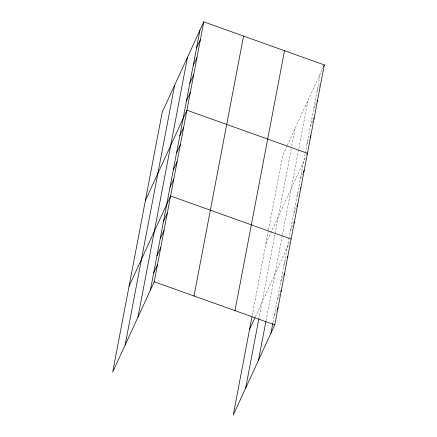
<?xml version="1.0" encoding="UTF-8"?>
<svg xmlns="http://www.w3.org/2000/svg" width="437" height="437" viewBox="0 0 437 437"><rect width="100%" height="100%" fill="white"/><g stroke="black" fill="none" stroke-linecap="round" stroke-linejoin="round"><path stroke-width="0.33" stroke-dasharray="2.19 1.64" d="M252.215 315.519L268.416 230.512M268.537 229.857L282.761 155.233L287 146.013M258.748 319.48L274.966 234.369M275.091 233.708L291.583 147.165M291.834 145.854L295.204 128.183M266.035 320.638L282.253 235.527M282.378 234.866L308.019 100.308M272.945 322.615L288.786 239.481M288.912 238.826L305.119 153.775M305.244 153.119L320.463 73.258M287.284 145.395L322.927 67.904M317.098 90.929L319.556 85.576M313.728 108.605L316.191 103.252M310.363 126.282L313.094 120.333M306.993 143.953L309.183 139.195M265.92 243.606L305.813 156.872M300.356 178.782L302.546 174.024M297.084 195.94L299.274 191.177M293.817 213.092L296.007 208.334M290.545 230.244L292.735 225.487M255.23 317.082L289.469 242.644M284.006 264.554L286.197 259.797M280.74 281.712L282.93 276.949M277.473 298.864L279.658 294.106M274.201 316.017L276.392 311.259"/><path stroke-width="0.66" d="M125.146 345.017L174.68 85.1M137.966 317.147L187.5 57.231M150.41 290.097L199.944 30.18M203.773 21.85L162.236 112.156L112.702 372.073L154.239 281.767L203.773 21.85L324.298 64.927L274.764 324.844L233.227 415.15L251.963 316.841M194.012 295.986L243.546 36.063M234.991 310.631L284.525 50.714M245.67 388.1L258.748 319.48M258.491 360.225L265.909 321.299M270.935 333.174L272.819 323.276M196.574 47.852L200.403 39.527M193.203 65.528L197.038 57.198M189.838 83.199L193.667 74.874M186.468 100.876L190.297 92.546M145.395 200.528L186.932 110.222L307.457 153.3L306.905 154.49M179.831 135.705L183.66 127.375M176.564 152.857L180.394 144.532M173.292 170.015L177.122 161.685M170.026 187.167L173.855 178.842M129.052 286.301L170.588 195.995L291.108 239.072M163.487 221.477L167.316 213.147M160.215 238.629L164.05 230.304M156.949 255.787L160.778 247.457M153.677 272.939L157.511 264.614M323.473 66.714L324.298 64.927M317.011 101.466L317.557 100.275M313.646 119.143L314.192 117.952M310.002 137.409L310.822 135.628M303.365 172.238L304.185 170.457M300.366 188.8L300.918 187.61M296.827 206.548L297.646 204.762M293.828 223.11L294.38 221.92M249.571 329.378L254.946 317.694M287.295 257.415L287.841 256.229M283.75 275.168L284.569 273.382M280.756 291.725L281.302 290.539M277.211 309.478L278.03 307.692M154.239 281.767L274.764 324.844"/></g></svg>
